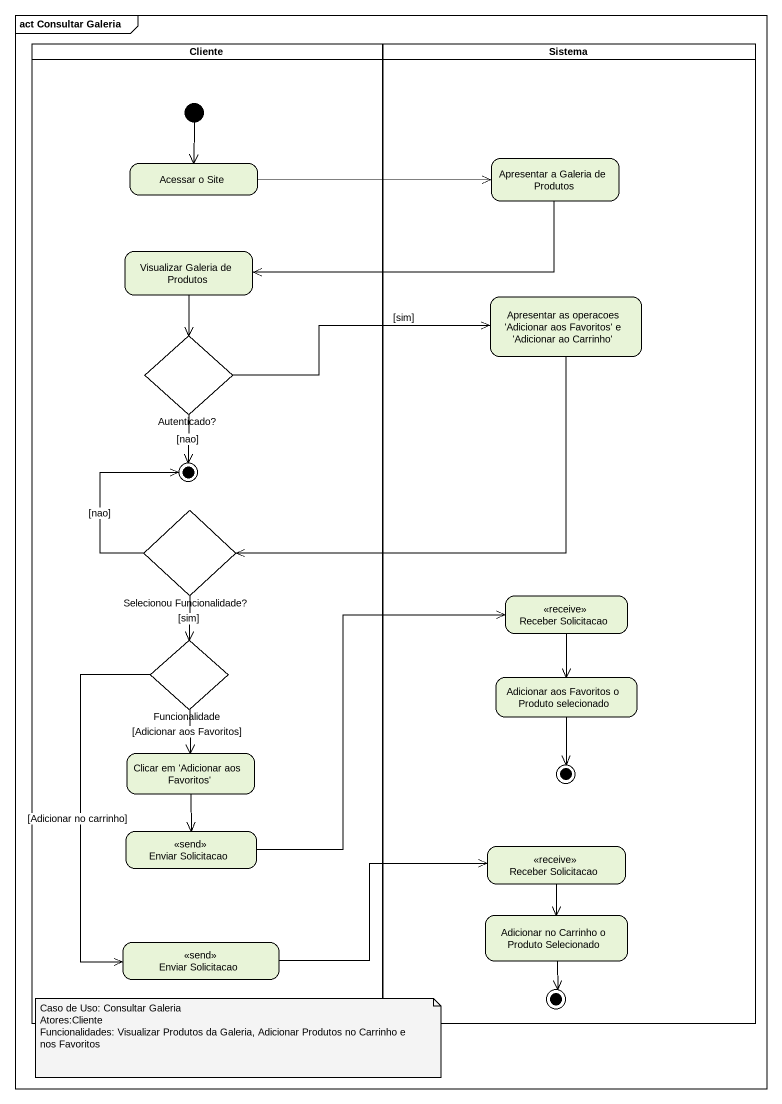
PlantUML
@startuml
mainframe act Consultar Galeria
hide empty description
state Cliente <<partition>> {
  state "Acessar o Site" as Acessar_o_Site
  state "Visualizar Galeria de Produtos" as Visualizar_Galeria_de
  state "Autenticado?" as Autenticado <<choice>>
  state "Selecionou Funcionalidade?" as Selecionou_Funcionalidade <<choice>>
  state Funcionalidade <<choice>>
  state "Clicar em 'Adicionar aos Favoritos'" as Clicar_em_Adicionar_aos
  state "Enviar Solicitacao" as Enviar_Solicitacao <<send>>
  state "Enviar Solicitacao" as Enviar_Solicitacao_2 <<send>>
  [*] --> Acessar_o_Site
  Autenticado --> [*] : [nao]
  Selecionou_Funcionalidade -up-> [*] : [nao]
}
state Sistema <<partition>> {
  state "Apresentar a Galeria de Produtos" as Apresentar_a_Galeria_de
  state "Apresentar as operacoes 'Adicionar aos Favoritos' e 'Adicionar ao Carrinho'" as Apresentar_as_operacoes
  state "Receber Solicitacao" as Receber_Solicitacao <<receive>>
  state "Adicionar aos Favoritos o Produto selecionado" as Adicionar_aos_Favoritos_o
  state final2 <<end>>
  state "Receber Solicitacao" as Receber_Solicitacao_2 <<receive>>
  state "Adicionar no Carrinho o Produto Selecionado" as Adicionar_no_Carrinho_o
  state final3 <<end>>
}
Acessar_o_Site -right-> Apresentar_a_Galeria_de
Apresentar_a_Galeria_de -left-> Visualizar_Galeria_de
Visualizar_Galeria_de --> Autenticado
Apresentar_as_operacoes --> Selecionou_Funcionalidade
Autenticado -right-> Apresentar_as_operacoes : [sim]
Selecionou_Funcionalidade --> Funcionalidade : [sim]
Receber_Solicitacao --> Adicionar_aos_Favoritos_o
Funcionalidade --> Clicar_em_Adicionar_aos : [Adicionar aos Favoritos]
Funcionalidade --> Enviar_Solicitacao_2 : [Adicionar no carrinho]
Adicionar_aos_Favoritos_o --> final2
Clicar_em_Adicionar_aos --> Enviar_Solicitacao
Enviar_Solicitacao -up-> Receber_Solicitacao
Receber_Solicitacao_2 --> Adicionar_no_Carrinho_o
Enviar_Solicitacao_2 -right-> Receber_Solicitacao_2
Adicionar_no_Carrinho_o --> final3
note as N1
  Caso de Uso: Consultar Galeria
  Atores:Cliente
  Funcionalidades: Visualizar Produtos da Galeria, Adicionar Produtos no Carrinho e nos Favoritos
end note
@enduml
